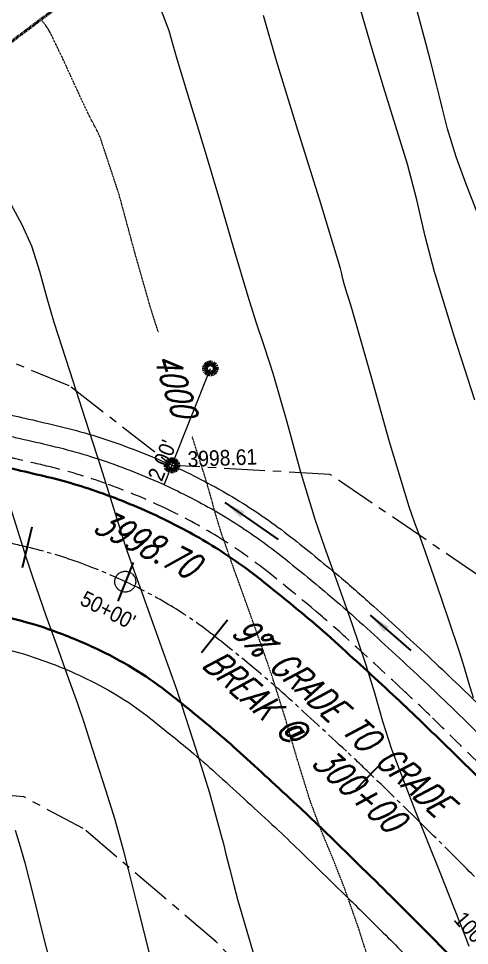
# Model space of a CAD drawing. Header units: inches. Extents: x 2775 to 17527, y 515 to 14737.
# Drawn here: x 6116 to 6635, y 6788 to 7855 of the extents above; entities that cross this region are included whole.
import ezdxf
from ezdxf.enums import TextEntityAlignment as Align

# ---------------------------------------------------------------- set-up
doc = ezdxf.new("R2010")
doc.units = ezdxf.units.IN
doc.header["$LTSCALE"] = 0.5
doc.header["$MEASUREMENT"] = 0
for name, pattern in [('CENTER', [2, 1.25, -0.25, 0.25, -0.25]), ('CENTER2', [1.125, 0.75, -0.125, 0.125, -0.125]), ('HIDDEN', [0.375, 0.25, -0.125]), ('PHANTOM', [2.5, 1.25, -0.25, 0.25, -0.25, 0.25, -0.25])]:
    doc.linetypes.add(name, pattern=pattern)
for name, color, linetype, lineweight in [('ARCHENT RD', 3, 'CENTER', 20), ('CONTROL', 6, 'CENTER', 25), ('D-CL', 5, 'CENTER2', 9), ('LAYOUT', 6, 'CENTER', 25), ('Object', 4, 'CONTINUOUS', 30), ('V-BNDY', 3, 'PHANTOM', 40), ('VX-TOPO-MAJR', 1, 'HIDDEN', 20), ('VX-TOPO-MINR', 7, 'CONTINUOUS', 5)]:
    doc.layers.add(name, color=color, linetype=linetype, lineweight=lineweight)
for name, color, linetype in [('D-SCRATCH', 4, 'CONTINUOUS'), ('LLMASONRY', 12, 'CONTINUOUS'), ('TEXT', 7, 'CONTINUOUS')]:
    doc.layers.add(name, color=color, linetype=linetype)
doc.styles.add('BEI', font='romans.shx', dxfattribs={"width": 0.75})
doc.styles.add('EXIST', font='romans.shx', dxfattribs={"width": 0.75, "oblique": 20, "height": 12})
doc.styles.add('SPHAND', font='SPHAND', dxfattribs={"bigfont": 'SPHAND'})
doc.styles.get("Standard").update_dxf_attribs({"font": 'romans.shx', "width": 0.75})
doc.dimstyles.get("Standard").update_dxf_attribs({"dimscale": 50, "dimtxt": 0.18, "dimasz": 0.18, "dimexe": 0.18, "dimexo": 0.0625, "dimgap": 0.09, "dimtad": 0, "dimtoh": 1, "dimzin": 0, "dimdsep": 46, "dimtxsty": 'BEI', "dimcen": 0.09, "dimclrd": 256, "dimclre": 256, "dimclrt": 256, "dimadec": 1, "dimazin": 0, "dimtfac": 1, "dimtofl": 0, "dimtmove": 0, "dimatfit": 3, "dimfxl": 1, "dimtolj": 1, "dimtzin": 0, "dimlwd": -1, "dimlwe": -1, "dimarcsym": 0})

# ---------------------------------------------------------------- blocks, each defined once
blk = doc.blocks.new('Tick')
at = {"layer": 'D-SCRATCH'}
blk.add_line((0, -2), (0, 2), dxfattribs=at)

msp = doc.modelspace()

# ---------------------------------------------------------------- linework, layer by layer
at = {"layer": 'ARCHENT RD', "color": 4, "lineweight": 20, "ltscale": 75}
for p, q in [((6174.3986, 7431.8287), (5941.385, 7527.8017)), ((6176.5993, 7430.7888), (6292.4943, 7340.2706)), ((6474.1664, 7329.8893), (6292.4943, 7340.2706)), ((6708.5489, 7170.0749), (6474.1664, 7329.8893)), ((5872.5298, 6981.3848), (6121.6434, 6959.0365)), ((6190.5321, 6922.3304), (6121.6434, 6959.0365)), ((6342.9905, 6792.0683), (6190.5321, 6922.3304)), ((6503.4601, 6630.7509), (6340.1635, 6794.6871))]:
    msp.add_line(p, q, dxfattribs=at)
at = {"layer": 'ARCHENT RD'}
msp.add_circle((6238.8085, 7206.4316), 11.9995, dxfattribs=at)
at = {"layer": 'CONTROL', "linetype": 'Continuous', "lineweight": 5, "ltscale": 25}
for p, q in [((6292.4943, 7340.2706), (6336.6725, 7451.8425)), ((6283.6474, 7317.9277), (6292.4943, 7340.2706))]:
    msp.add_line(p, q, dxfattribs=at)
at = {"layer": 'D-CL', "color": 7, "linetype": 'Continuous', "lineweight": 30}
for points in [[(5654.0837, 7414.5103, -0.005084406), (5755.8532, 7402.9053, -0.008917969), (5815.3523, 7393.6552, -0.000153048), (5901.1795, 7378.7127, -0.002842056), (5906.7336, 7377.7114, -0.004093262), (5985.8274, 7362.3168, -0.002939943), (6094.7286, 7339.5263, -0.003385805), (6109.9392, 7336.1417, -0.00135487), (6145.5425, 7327.8642, -0.028662542), (6213.3158, 7307.754, -0.026154029), (6283.0986, 7278.41, -0.02704738), (6342.0413, 7245.8692, -0.028411156), (6395.1147, 7208.3531, -0.006557317), (6448.658, 7164.5883, -0.010105991), (6483.916, 7133.7537, -0.002459577), (6550.2372, 7072.7448, -0.00543709), (6580.8537, 7043.6748, -0.001785003), (6637.1839, 6988.621, -0.002068829), (6685.5447, 6940.6218, -0.001603907), (6729.888, 6895.9587, -0.003127401), (6752.9526, 6872.2839, -0.005509512), (6762.9566, 6861.6538, -0.001265703), (6800.7161, 6820.4261, -0.007687849), (6848.3109, 6766.5541, -0.00519686)], [(5629.8416, 7249.1547, -0.007303171), (5733.0097, 7236.4656, -0.008917969), (5786.5876, 7228.136, -0.000153048), (5872.3134, 7213.2111, -0.002842056), (5875.9879, 7212.5487, -0.004093262), (5952.3818, 7197.6796, -0.002939943), (6059.3493, 7175.2938, -0.003385805), (6072.339, 7172.4034, -0.00135487), (6107.0555, 7164.3321, -0.028662542), (6156.3785, 7149.6966, -0.026154029), (6209.9709, 7127.1608, -0.02704738), (6253.0133, 7103.3981, -0.028411156), (6290.5087, 7076.8937, -0.006557317), (6340.6404, 7035.9174, -0.010105991), (6370.7868, 7009.553, -0.002459577), (6435.8916, 6949.6632, -0.00543709), (6463.8586, 6923.1089, -0.001785003), (6519.331, 6868.8935, -0.002068829), (6566.705, 6821.8737, -0.001603907), (6610.2889, 6777.9754, -0.003127401)]]:
    msp.add_lwpolyline(points, format="xyb", dxfattribs=at)
at = {"layer": 'D-CL', "ltscale": 75}
msp.add_lwpolyline([(5654.0837, 7331.0554, -0.005603332), (5744.4314, 7319.6854, -0.008917969), (5800.97, 7310.8956, -0.000153048), (5886.7464, 7295.9619, -0.002842056), (5891.3607, 7295.13, -0.004093262), (5969.1046, 7279.9982, -0.002939943), (6077.0389, 7257.4101, -0.003385805), (6091.1391, 7254.2725, -0.00135487), (6126.299, 7246.0982, -0.028662542), (6184.8471, 7228.7253, -0.026154029), (6246.5347, 7202.7854, -0.02704738), (6297.5273, 7174.6337, -0.028411156), (6342.8117, 7142.6234, -0.006557317), (6394.6492, 7100.2528, -0.010105991), (6427.3514, 7071.6533, -0.002459577), (6493.0644, 7011.204, -0.00543709), (6522.3562, 6983.3918, -0.001785003), (6578.2574, 6928.7573, -0.002068829), (6626.1248, 6881.2478, -0.001603907), (6670.0885, 6836.967, -0.003127401), (6692.4198, 6814.0449, -0.005509512), (6701.1551, 6804.7629, -0.001265703), (6738.6274, 6763.8488, -0.007687849)], format="xyb", dxfattribs=at)
at = {"layer": 'LAYOUT', "color": 30, "lineweight": 106, "ltscale": 150}
msp.add_circle((6336.6725, 7451.8425), 6.0001, dxfattribs=at)
at = {"layer": 'LAYOUT', "color": 6, "lineweight": 106, "ltscale": 150}
msp.add_circle((6292.4943, 7340.27), 6.0001, dxfattribs=at)
at = {"layer": 'Object', "color": 7, "lineweight": 20}
for points in [[(5656.4682, 7474.158, -0.004904912), (5763.8054, 7462.3763, -0.008947727), (5825.6255, 7452.7692, -0.000153048), (5911.4888, 7437.8203, -0.002842056), (5917.7141, 7436.698, -0.004093262), (5997.7722, 7421.1158, -0.002939943), (6107.364, 7398.1807, -0.003385805), (6123.3678, 7394.6196, -0.00135487), (6159.2879, 7386.2685, -0.028662542), (6233.6506, 7364.2031, -0.026154029), (6309.2156, 7332.4276, -0.02704738), (6373.837, 7296.7518, -0.028411156), (6432.4739, 7255.303, -0.006557317), (6487.2357, 7210.5421, -0.010105991), (6524.3193, 7178.111, -0.002459577), (6591.0749, 7116.7025, -0.00543709), (6622.6377, 7086.734, -0.001785003), (6679.2743, 7031.3809, -0.002068829)], [(5654.0837, 7450.2767, -0.004895506), (5760.7482, 7438.5709, -0.008917969), (5821.5162, 7429.1236, -0.000153048), (5907.365, 7414.1773, -0.002842056), (5913.3219, 7413.1034, -0.004093262), (5992.9943, 7397.5962, -0.002939943), (6102.3098, 7374.719, -0.003385805), (6117.9964, 7371.2284, -0.00135487), (6153.7897, 7362.9068, -0.028662542), (6225.5167, 7341.6235, -0.026154029), (6298.7688, 7310.8206, -0.02704738), (6361.1188, 7276.3987, -0.028411156), (6417.5302, 7236.523, -0.006557317), (6471.8046, 7192.1606, -0.010105991), (6508.158, 7160.3681, -0.002459577), (6574.7399, 7099.1194, -0.00543709), (6605.9241, 7069.5103, -0.001785003), (6662.4382, 7014.2769, -0.002068829)], [(5628.5311, 7213.1786, -0.006362955), (5728.1147, 7200.7999, -0.008917969), (5780.4237, 7192.6676, -0.000153048), (5866.1278, 7177.7465, -0.002842056), (5869.3996, 7177.1567, -0.004093262), (5945.2149, 7162.4003, -0.002939943), (6051.768, 7140.1011, -0.003385805), (6064.2818, 7137.3166, -0.00135487), (6098.8082, 7129.2895, -0.028662542), (6144.1776, 7115.8272, -0.026154029), (6194.3007, 7094.7502, -0.02704738), (6233.9359, 7072.8686, -0.028411156), (6268.0932, 7048.7238, -0.006557317), (6317.4938, 7008.345, -0.010105991), (6346.5449, 6982.9386, -0.002459577), (6411.389, 6923.2885, -0.00543709), (6438.7882, 6897.2733, -0.001785003), (6494.0767, 6843.2377, -0.002068829), (6541.2393, 6796.4277, -0.001603907), (6584.6605, 6752.6933, -0.003127401)]]:
    msp.add_lwpolyline(points, format="xyb", dxfattribs=at)
at = {"layer": 'Object', "color": 1, "linetype": 'HIDDEN', "lineweight": 15, "ltscale": 150}
msp.add_lwpolyline([(5655.322, 7426.4463, -0.00508817), (5757.4094, 7414.8042, -0.008929174), (5817.407, 7405.478, -0.000153048), (5903.2413, 7390.5342, -0.002842056), (5908.9297, 7389.5087, -0.004093262), (5988.2164, 7374.0766, -0.002939943), (6097.2557, 7351.2572, -0.003385805), (6112.6249, 7347.8372, -0.00135487), (6148.2916, 7339.5451, -0.028662542), (6217.3828, 7319.0438, -0.026154029), (6288.322, 7289.2136, -0.02704738), (6348.4005, 7256.0457, -0.028411156), (6402.5865, 7217.7431, -0.006557317), (6456.3735, 7173.779, -0.010105991), (6491.9967, 7142.6251, -0.002459577), (6558.4048, 7081.5363, -0.00543709), (6589.2105, 7052.2866, -0.001785003), (6645.602, 6997.173, -0.002068829), (6694.0333, 6949.1038, -0.001603907), (6738.4308, 6904.3861, -0.003127401), (6761.6001, 6880.6037, -0.005509512), (6771.7854, 6869.7811, -0.001265703), (6809.586, 6828.5086, -0.007687849), (6857.425, 6774.36, -0.00519686)], format="xyb", dxfattribs=at)
at = {"layer": 'V-BNDY'}
msp.add_line((5653.9292, 7485.7342), (6944.8269, 8459.0744), dxfattribs=at)
at = {"layer": 'VX-TOPO-MAJR'}
msp.add_lwpolyline([(6276.8162, 7493.8261), (6268.4158, 7519.8792), (6249.6141, 7585.8001), (6231.7355, 7652.0151), (6210.2536, 7717.1354), (6206.3503, 7725.7127), (6201.8894, 7734.0235), (6197.5213, 7742.372), (6182.6694, 7774.11), (6168.0963, 7806.0106), (6152.932, 7837.6838), (6150.1174, 7842.615), (6146.8865, 7847.2929), (6143.4094, 7851.8071)], dxfattribs=at)
at = {"layer": 'VX-TOPO-MAJR', "flags": 128}
msp.add_lwpolyline([(6505.5246, 6126.0814), (6506.8858, 6127.7823), (6532.6509, 6159.273), (6537.2499, 6164.4241), (6541.984, 6169.4632), (6546.6565, 6174.5941), (6553.6497, 6183.1415), (6559.7286, 6192.3181), (6564.3986, 6202.4778), (6575.139, 6243.8537), (6580.2311, 6285.568), (6582.6259, 6327.6653), (6585.2071, 6370.0597), (6586.4447, 6412.3644), (6582.6691, 6454.1839), (6573.9396, 6500.0397), (6564.7921, 6545.8572), (6555.8544, 6591.6971), (6548.3956, 6632.5724), (6541.044, 6673.4834), (6533.3114, 6714.3367), (6521.6982, 6761.5922), (6506.9368, 6808.0403), (6490.7283, 6854.0638), (6477.691, 6887.4238), (6463.9402, 6920.4765), (6451.4337, 6953.9724), (6436.8081, 7001.2759), (6422.9188, 7048.8226), (6408.121, 7096.0757), (6405.0314, 7105.2052), (6401.9139, 7114.3256), (6398.7695, 7123.4367), (6382.1216, 7170.1852), (6365.2234, 7216.8465), (6348.8737, 7263.7016), (6342.6973, 7283.9982), (6337.1041, 7304.4752), (6331.2181, 7324.8617), (6315.8025, 7373.2499)], dxfattribs=at)
at = {"layer": 'VX-TOPO-MINR'}
msp.add_lwpolyline([(6642.8741, 7632.3685), (6630.6985, 7663.8165), (6619.3082, 7695.5221), (6609.4141, 7727.7177), (6606.1824, 7740.0402), (6603.1337, 7752.4042), (6600.1354, 7764.7788), (6597.0547, 7777.1328), (6589.1984, 7807.3826), (6581.2611, 7837.6137), (6573.3791, 7867.8596), (6565.6884, 7898.154), (6561.5198, 7916.0139), (6557.6929, 7933.9536), (6553.935, 7951.9091), (6549.9736, 7969.8164), (6543.8955, 7995.1129), (6537.5913, 8020.3566), (6531.2759, 8045.6013), (6525.1643, 8070.9007), (6515.5364, 8113.008), (6511.648, 8131.0207)], dxfattribs=at)
at = {"layer": 'VX-TOPO-MINR', "ltscale": 50}
for points in [[(6640.5559, 7415.4506), (6616.949, 7489.1206), (6594.2173, 7563.0507), (6583.4859, 7604.2783), (6573.8654, 7645.8113), (6563.1586, 7687.0458), (6549.6973, 7731.5304), (6535.8714, 7775.9095), (6522.306, 7820.3608), (6498.9038, 7901.1299), (6475.9975, 7982.0554), (6452.7433, 8062.8623), (6451.5569, 8066.3955), (6450.2552, 8069.8925), (6449.0709, 8073.4265), (6448.4491, 8076.1924), (6447.9818, 8078.9972), (6447.374, 8081.7668)], [(6634.2202, 6786.6707), (6631.6211, 6793.7064), (6628.9833, 6800.7275), (6601.041, 6871.5388), (6572.501, 6942.12), (6545.3956, 7013.2535), (6535.0436, 7045.4575), (6525.7335, 7078.0013), (6515.8026, 7110.3445), (6507.7276, 7134.2048), (6499.5798, 7158.0416), (6491.362, 7181.8538), (6479.9448, 7213.9142), (6468.3559, 7245.9147), (6457.1432, 7278.0482), (6440.197, 7333.7366), (6424.8506, 7389.9196), (6408.7011, 7445.8544), (6399.1622, 7475.4594), (6389.4473, 7505.0122), (6380.097, 7534.6779), (6363.6686, 7590.0919), (6347.4765, 7645.5778), (6331.0575, 7700.9945), (6321.8805, 7731.1287), (6312.6136, 7761.2365), (6303.3693, 7791.3498), (6298.5988, 7807.7129), (6294.0121, 7824.1313), (6289.2658, 7840.516), (6277.5663, 7871.3557)], [(6639.3575, 7072.5346), (6633.8048, 7089.8085), (6628.8109, 7107.2647), (6623.4841, 7124.6132), (6610.4239, 7163.2044), (6597.2458, 7201.7575), (6583.9544, 7240.271), (6577.7527, 7257.6378), (6571.4579, 7274.9723), (6565.4126, 7292.3949), (6542.5723, 7367.3189), (6521.6909, 7442.8401), (6500.2343, 7518.1768), (6496.9931, 7528.555), (6493.6745, 7538.9114), (6490.4788, 7549.3044), (6488.9702, 7555.1002), (6487.6178, 7560.9389), (6486.1126, 7566.7356), (6462.0448, 7646.5495), (6437.323, 7726.1743), (6412.8377, 7805.8553), (6397.6612, 7858.1934)], [(6107.0808, 7640.9364), (6119.728, 7617.3742), (6130.7944, 7593.0567), (6140.3592, 7564.0091), (6148.3169, 7534.4732), (6156.7347, 7505.0805), (6174.7134, 7449.3254), (6192.7366, 7393.5816), (6210.6075, 7337.7912), (6219.8218, 7308.2056), (6228.9414, 7278.5892), (6238.3156, 7249.0517), (6240.5385, 7242.4186), (6242.8338, 7235.8103), (6245.1552, 7229.211), (6262.7392, 7179.9613), (6280.5004, 7130.7751), (6297.9608, 7081.4785), (6299.9757, 7075.5189), (6301.9207, 7069.5361), (6303.8361, 7063.5427), (6319.8915, 7013.5393), (6335.4727, 6963.3978), (6349.6178, 6912.8469), (6351.2991, 6906.1961), (6352.9465, 6899.5375), (6354.6028, 6892.8812), (6359.1014, 6875.0659), (6363.6222, 6857.2562), (6368.1611, 6839.4517), (6387.1211, 6775.2186)], [(6100.1368, 7312.2581), (6124.6803, 7233.994), (6132.2516, 7211.8568), (6139.8601, 7189.7309), (6147.5559, 7167.635), (6159.6119, 7133.8682), (6171.7895, 7100.145), (6183.7607, 7066.346), (6191.0745, 7044.7132), (6198.1347, 7022.9969), (6205.0874, 7001.2415), (6216.1021, 6966.9369), (6226.7915, 6932.5375), (6236.4957, 6897.8572), (6242.2787, 6874.9815), (6247.9451, 6852.0791), (6253.6417, 6829.1843), (6269.1151, 6767.9077)], [(6112.3126, 6920.3344), (6118.1103, 6901.6772), (6123.3736, 6882.8676), (6133.2515, 6843.7651), (6142.9302, 6804.6169), (6152.6807, 6765.4874)]]:
    msp.add_lwpolyline(points, dxfattribs=at)

# ---------------------------------------------------------------- block references
at = {"layer": 'Object', "yscale": 12, "zscale": 12}
for p, xscale, rotation in [((6126.2424, 7246.1115), 11.99999999999637, 346.7570280887373), ((6239.385, 7206.1431), 11.99999999999637, 338.3983428484735), ((6341.3428, 7143.7877), 12.00000000000013, 321.7096633281764), ((6520.9525, 6984.7524), 12.00000000000047, 315.9214495793099)]:
    msp.add_blockref('Tick', p, dxfattribs=dict(at, xscale=xscale, rotation=rotation))

# ---------------------------------------------------------------- texts
at = {"layer": 'CONTROL', "style": 'SPHAND', "width": 0.92}
msp.add_text("2.00'", height=17.99928, rotation=68.2561276, dxfattribs=at).set_placement((6280.7913, 7320.8213, -11255.5498))
at = {"layer": 'CONTROL', "color": 6, "style": 'SPHAND', "width": 0.92}
msp.add_text('3998.61', height=17.99928, rotation=2.035524, dxfattribs=at).set_placement((6310.7473, 7338.533, -4026.6127))
at = {"layer": 'TEXT', "style": 'EXIST', "oblique": 20, "width": 0.75}
msp.add_text('4000', height=28.80051, rotation=287.9177406, dxfattribs=at).set_placement((6296.3116, 7433.5387, 3410.4649), align=Align.MIDDLE_CENTER)
at = {"layer": 'TEXT', "style": 'SPHAND', "width": 0.92}
for s, rotation, p in [("50+00'", 332.9579889, (6185.3295, 7180.7714, -11255.5498)), ("100+00'", 310.9085986, (6615.5983, 6816.8329, -11255.5498))]:
    msp.add_text(s, height=17.99928, rotation=rotation, dxfattribs=at).set_placement(p)
at = {"layer": 'TEXT'}
msp.add_text('TOE OF 3:1 FILL SLOPE', height=23.99904, rotation=343.1221195, dxfattribs=at).set_placement((5924.0561, 6790.2262, -29127.7552))
at = {"layer": 'TEXT', "color": 3, "insert": (6213.5207, 7291.9022), "char_height": 30, "attachment_point": 1, "rotation": 333.4236111, "style": 'EXIST'}
msp.add_mtext('3998.70', dxfattribs=at)
at = {"layer": 'TEXT', "insert": (6379.4464, 7168.9301), "char_height": 29.9988, "attachment_point": 1, "rotation": 318.0947222, "style": 'EXIST'}
msp.add_mtext('9% GRADE TO GRADE \\PBREAK @  300+00', dxfattribs=at)

# ---------------------------------------------------------------- leaders
at = {"layer": 'LLMASONRY', "color": 7, "linetype": 'Continuous', "lineweight": -3, "ltscale": 50}
for points in [[(6353.1377, 7297.6829, -48406.0637), (6414.7421, 7254.8169, -48406.0637)], [(6520.3641, 7168.0485, -48406.0637), (6567.0107, 7127.0848, -48406.0637)]]:
    msp.add_leader(points, dimstyle='Standard', override={"dimasz": 0.5, "dimgap": 0.09, "dimtad": 0}, dxfattribs=at)

doc.saveas('drawing.dxf')
